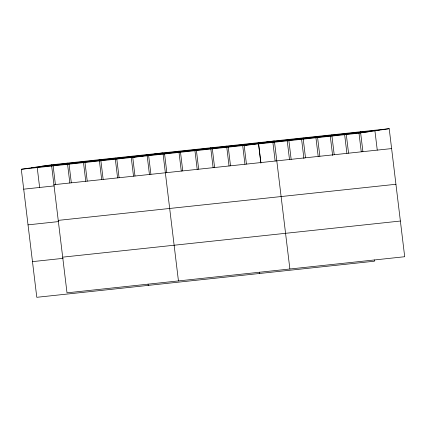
<?xml version="1.0" encoding="UTF-8"?>
<svg xmlns="http://www.w3.org/2000/svg" width="426" height="426" viewBox="0 0 426 426"><rect width="100%" height="100%" fill="white"/><g stroke="black" fill="none" stroke-linecap="round" stroke-linejoin="round"><path stroke-width="0.64" d="M374.332 259.919L374.486 261.197L36.796 297.305L21.3 169.276L51.514 164.803L389.204 128.695L404.7 256.724L67.004 292.832L51.514 164.803M21.3 169.276L358.996 133.168L389.204 128.695M41.54 166.284L379.236 130.17M31.268 167.801L368.964 131.687M53.921 184.698L391.616 148.583M23.707 189.171L54.272 185.901M58.24 220.38L395.935 184.272M28.025 224.853L58.591 221.584M62.686 257.15L400.381 221.035M32.477 261.623L63.043 258.353M374.853 130.228L377.26 150.122M360.502 131.762L362.909 151.656M358.996 133.168L361.248 151.773M346.152 133.301L348.559 153.19M344.645 134.701L346.897 153.307M331.801 134.834L334.208 154.723M330.288 136.235L332.621 155.485M317.445 136.368L319.851 156.262M315.938 137.768L318.19 156.379M303.094 137.902L305.501 157.796M301.587 139.302L303.919 158.557M288.743 139.435L291.15 159.329M287.236 140.841L289.488 159.446M289.882 269.003L274.392 140.974L244.178 145.442L246.43 164.053M272.885 142.375L275.132 160.98M258.47 142.673L260.877 162.567M258.529 143.908L260.861 163.158M259.519 272.198L259.674 273.471M242.548 144.377L244.955 164.271M228.261 147.146L230.509 165.757M226.632 146.081L229.039 165.97M212.34 148.85L214.592 167.455M210.71 147.779L213.117 167.674M196.418 150.548L198.67 169.159M194.788 149.483L197.201 169.378M180.502 152.252L182.749 170.863M178.872 151.187L181.279 171.076M164.58 153.956L166.832 172.562M178.446 280.915L162.95 152.891L132.742 157.359L134.989 175.97M148.658 155.66L150.91 174.266M147.034 154.59L149.441 174.484M148.078 284.115L148.232 285.388M131.112 156.294L133.519 176.188M116.82 159.063L119.072 177.674M115.19 157.998L117.597 177.887M100.898 160.767L103.151 179.373M99.274 159.697L101.681 179.591M84.982 162.466L87.234 181.077M83.352 161.401L85.759 181.295M69.06 164.17L71.312 182.781M67.43 163.105L69.837 182.994M53.138 165.874L55.391 184.479M37.222 167.578L39.629 187.467"/></g></svg>
